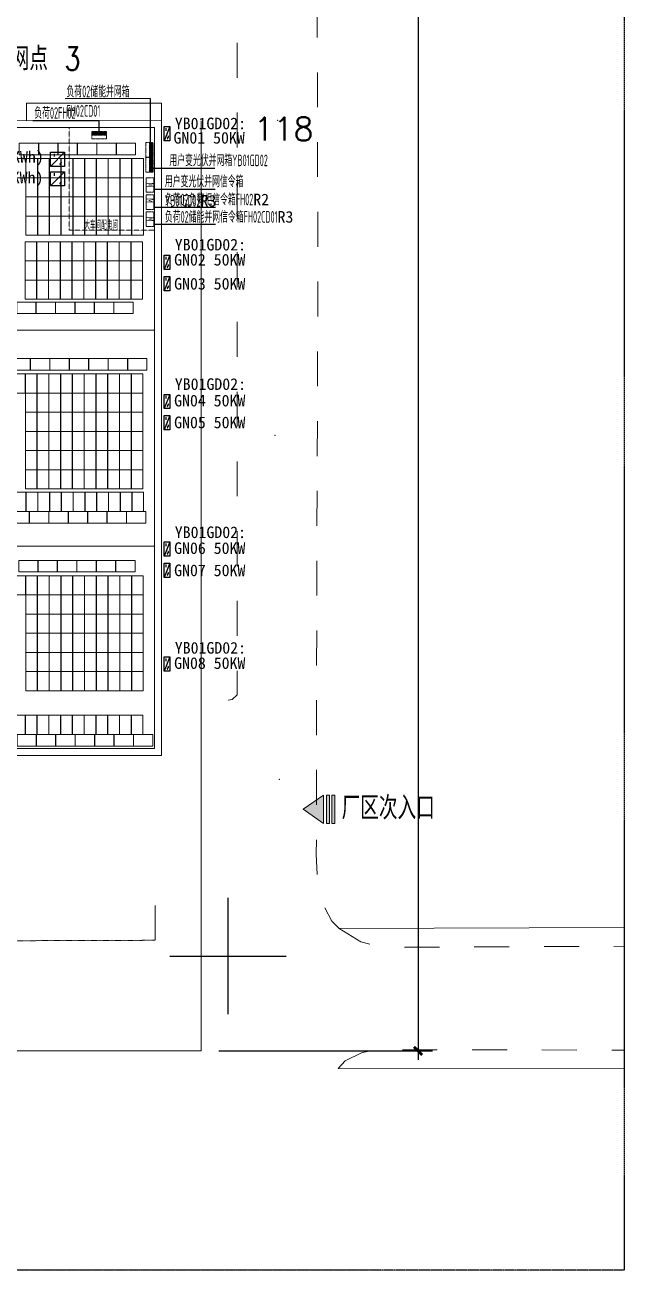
# Model space of a CAD drawing. Header units: millimetres. Extents: x 2511 to 152931, y 805 to 220503.
# Drawn here: x 101436 to 152931, y 805 to 107894 of the extents above; entities that cross this region are included whole.
import ezdxf
from ezdxf.enums import TextEntityAlignment as Align

# ---------------------------------------------------------------- set-up
doc = ezdxf.new("R2010")
doc.units = ezdxf.units.MM
for name, pattern in [('CENTERX2', [4, 2.5, -0.5, 0.5, -0.5]), ('X5', [3, 2, -1]), ('X6', [2, 1, -1])]:
    doc.linetypes.add(name, pattern=pattern)
for name, color, linetype in [('A-DOOR', 51, 'Continuous'), ('DLSS', 5, 'Continuous'), ('E_EQPT', 200, 'Continuous'), ('GCD', 1, 'Continuous'), ('JMD', 6, 'Continuous'), ('PUB_DIM', 3, 'Continuous'), ('PUB_TEXT', 7, 'Continuous'), ('ZDH', 1, 'Continuous'), ('内部道路', 2, 'X6'), ('拟建建筑', 1, 'X5'), ('汇流箱逆变器', 7, 'Continuous'), ('规划红线', 5, 'Continuous')]:
    doc.layers.add(name, color=color, linetype=linetype)
doc.styles.add('_HZTXT', font='txt.shx', dxfattribs={"width": 0.8, "bigfont": 'hztxt.shx'})
doc.styles.add('DIM_FONT', font='SIMPLEX.shx', dxfattribs={"width": 0.3, "bigfont": 'GBCBIG.shx'})
doc.styles.add('HZ', font='romanS.shx', dxfattribs={"width": 0.8, "bigfont": 'hztxt.shx'})
doc.styles.get("Standard").update_dxf_attribs({"font": 'arial.ttf'})
doc.styles.add('系统图文字', font='tssdeng.shx', dxfattribs={"width": 0.5, "bigfont": 'hztxt.shx'})
doc.dimstyles.new('DIMN500', dxfattribs={"dimscale": 5, "dimtxt": 300, "dimasz": 1, "dimexe": 250, "dimexo": 300, "dimgap": 150, "dimtad": 1, "dimdec": 0, "dimdsep": 46, "dimtxsty": 'DIM_FONT', "dimblk": '_dimx', "dimcen": 2.5, "dimclrt": 7, "dimadec": 0, "dimazin": 0, "dimtfac": 1, "dimtdec": 0, "dimtix": 1, "dimtmove": 2, "dimatfit": 3, "dimldrblk": '_dimx', "dimfxl": 0, "dimarcsym": 0})
doc.dimstyles.new('ISO-25', dxfattribs={"dimtxt": 2.5, "dimasz": 2.5, "dimexe": 1.25, "dimexo": 0.625, "dimtad": 1, "dimtxsty": 'Standard', "dimcen": 2.5, "dimadec": 0, "dimazin": 0, "dimtfac": 1, "dimtmove": 0, "dimatfit": 3, "dimfxl": 0, "dimarcsym": 0})

# ---------------------------------------------------------------- blocks, each defined once
blk = doc.blocks.new('_dimx')
blk.add_line((-150, 0), (150, 0))
at = {"const_width": 50}
blk.add_lwpolyline([(-70, -70), (70, 70)], dxfattribs=at)
blk = doc.blocks.new('*D12')
at = {"layer": 'Defpoints', "color": 0, "transparency": 16777216}
for p in [(116594, 205650), (116594, 19650), (135223, 19650)]:
    blk.add_point(p, dxfattribs=at)
at = {"layer": 'PUB_DIM', "color": 0, "lineweight": -2, "transparency": 16777216}
for p, q in [((118094, 205650), (136473, 205650)), ((135223, 205645), (135223, 19655)), ((118094, 19650), (136473, 19650))]:
    blk.add_line(p, q, dxfattribs=at)
at = {"layer": 'PUB_DIM', "color": 0, "lineweight": -2, "transparency": 16777216, "xscale": 5, "yscale": 5, "zscale": 5}
for p, rotation in [((135223, 205650), 90), ((135223, 19650), 270)]:
    blk.add_blockref('_dimx', p, dxfattribs=dict(at, rotation=rotation))
at = {"layer": 'PUB_DIM', "color": 7, "lineweight": 0, "transparency": 16777216, "insert": (133723, 112650), "char_height": 1500, "attachment_point": 5, "rotation": 90, "style": 'DIM_FONT'}
blk.add_mtext('186.0m', dxfattribs=at)
blk = doc.blocks.new('ACFGW')
at = {"color": 4}
for p, q in [((0, -5), (0, 5)), ((-5, 0), (5, 0))]:
    blk.add_line(p, q, dxfattribs=at)
blk = doc.blocks.new('huiliuxiang')
at = {"layer": 'E_EQPT'}
for p, q in [((3233230, -6063851), (3234480, -6064347)), ((3233366, -6064190), (3233601, -6064190))]:
    blk.add_line(p, q, dxfattribs=at)
blk.add_lwpolyline([(3233230, -6063851), (3234480, -6063851), (3234480, -6064347), (3233230, -6064347)], close=True, dxfattribs=at)
for centre, radius, start, end in [((3234128, -6064003), 63.2, 359.21307, 180.78693), ((3234255, -6064003), 63.6, 180.78116, 359.21884)]:
    blk.add_arc(centre, radius, start, end, dxfattribs=at)
blk = doc.blocks.new('动力箱')
h = blk.add_hatch(color=1)
h.dxf.hatch_style = 1
h.paths.add_polyline_path([(67913, 199582), (67913, 199129), (69694, 199129), (69694, 199582)])
at = {"layer": 'A-DOOR', "color": 1, "linetype": 'CENTERX2', "lineweight": 15}
blk.add_line((67913, 199582), (69694, 199582), dxfattribs=at)
blk.add_lwpolyline([(67913, 199129), (69694, 199129), (69694, 200036), (67913, 200036)], close=True, dxfattribs=at)
blk = doc.blocks.new('CN')
at = {"layer": 'E_EQPT'}
for p, q in [((141379, 92227), (140185, 90998)), ((140488, 92094), (140488, 91862))]:
    blk.add_line(p, q, dxfattribs=at)
blk.add_lwpolyline([(141379, 92227), (141379, 90998), (140185, 90998), (140185, 92227)], close=True, dxfattribs=at)
for centre, radius, start, end in [((141053, 91219), 62.6, 90.78116, 269.21884), ((141053, 91344), 62.1, 269.21307, 90.78693)]:
    blk.add_arc(centre, radius, start, end, dxfattribs=at)

msp = doc.modelspace()

# ---------------------------------------------------------------- hatches: boundary and pattern name
at = {"lineweight": 0}
h = msp.add_hatch(color=256, dxfattribs=at)
h.paths.add_polyline_path([(127107.06, 41653.52), (125355.25, 40434.89), (127107.06, 39216.26)])
h.paths.add_polyline_path([(127352.31, 39216.26), (127611.82, 39216.26), (127611.82, 41653.52), (127352.31, 41653.52)])
h.paths.add_polyline_path([(127809.99, 39216.26), (128069.5, 39216.26), (128069.5, 41653.52), (127809.99, 41653.52)])

# ---------------------------------------------------------------- linework, layer by layer
at = {"color": 3}
for q in [(104899.39, 101539.73), (112200.78, 97779.62)]:
    msp.add_line((112200.78, 101551.7), q, dxfattribs=at)
at = {"lineweight": 0}
for p, q in [((125355.25, 40434.89), (127107.06, 41653.52)), ((127107.06, 41653.52), (127107.06, 39216.26)), ((127611.82, 41653.52), (127352.31, 41653.52)), ((127352.31, 41653.52), (127352.31, 39216.26)), ((127611.82, 41653.52), (127611.82, 39216.26)), ((127809.99, 41653.52), (127809.99, 39216.26)), ((128069.5, 41653.52), (127809.99, 41653.52)), ((128069.5, 41653.52), (128069.5, 39216.26)), ((125355.25, 40434.89), (127107.06, 39216.26)), ((127352.31, 39216.26), (127611.82, 39216.26)), ((127809.99, 39216.26), (128069.5, 39216.26))]:
    msp.add_line(p, q, dxfattribs=at)
at = {"color": 0, "linetype": 'ByBlock', "lineweight": 0}
msp.add_line((97782.14, 824.09), (131806.24, 824.09), dxfattribs=at)
at = {"color": 3, "lineweight": 0, "transparency": 33554470}
for points in [[(100948.7, 96725.88), (102598.7, 96725.88), (102598.7, 97717.88), (100948.7, 97717.88), (100948.7, 96725.88)], [(102618.7, 96725.88), (104268.7, 96725.88), (104268.7, 97717.88), (102618.7, 97717.88), (102618.7, 96725.88)], [(104288.7, 96725.88), (105938.7, 96725.88), (105938.7, 97717.88), (104288.7, 97717.88), (104288.7, 96725.88)], [(105958.7, 96725.88), (107608.7, 96725.88), (107608.7, 97717.88), (105958.7, 97717.88), (105958.7, 96725.88)], [(107628.7, 96725.88), (109278.7, 96725.88), (109278.7, 97717.88), (107628.7, 97717.88), (107628.7, 96725.88)], [(109298.7, 96725.88), (110948.7, 96725.88), (110948.7, 97717.88), (109298.7, 97717.88), (109298.7, 96725.88)], [(100509.09, 96406.1), (100509.09, 94756.1), (101501.09, 94756.1), (101501.09, 96406.1), (100509.09, 96406.1)], [(101521.09, 96406.1), (101521.09, 94756.1), (102513.09, 94756.1), (102513.09, 96406.1), (101521.09, 96406.1)], [(102533.09, 96406.1), (102533.09, 94756.1), (103525.09, 94756.1), (103525.09, 96406.1), (102533.09, 96406.1)], [(103545.09, 96406.1), (103545.09, 94756.1), (104537.09, 94756.1), (104537.09, 96406.1), (103545.09, 96406.1)], [(104557.09, 96406.1), (104557.09, 94756.1), (105549.09, 94756.1), (105549.09, 96406.1), (104557.09, 96406.1)], [(105569.09, 96406.1), (105569.09, 94756.1), (106561.09, 94756.1), (106561.09, 96406.1), (105569.09, 96406.1)], [(106581.09, 96406.1), (106581.09, 94756.1), (107573.09, 94756.1), (107573.09, 96406.1), (106581.09, 96406.1)], [(107593.09, 96406.1), (107593.09, 94756.1), (108585.09, 94756.1), (108585.09, 96406.1), (107593.09, 96406.1)], [(108605.09, 96406.1), (108605.09, 94756.1), (109597.09, 94756.1), (109597.09, 96406.1), (108605.09, 96406.1)], [(109617.09, 96406.1), (109617.09, 94756.1), (110609.09, 94756.1), (110609.09, 96406.1), (109617.09, 96406.1)], [(110629.09, 96406.1), (110629.09, 94756.1), (111621.09, 94756.1), (111621.09, 96406.1), (110629.09, 96406.1)], [(101521.09, 94756.1), (101521.09, 93106.1), (102513.09, 93106.1), (102513.09, 94756.1), (101521.09, 94756.1)], [(102533.09, 94756.1), (102533.09, 93106.1), (103525.09, 93106.1), (103525.09, 94756.1), (102533.09, 94756.1)], [(103545.09, 94756.1), (103545.09, 93106.1), (104537.09, 93106.1), (104537.09, 94756.1), (103545.09, 94756.1)], [(104557.09, 94756.1), (104557.09, 93106.1), (105549.09, 93106.1), (105549.09, 94756.1), (104557.09, 94756.1)], [(105569.09, 94756.1), (105569.09, 93106.1), (106561.09, 93106.1), (106561.09, 94756.1), (105569.09, 94756.1)], [(106581.09, 94756.1), (106581.09, 93106.1), (107573.09, 93106.1), (107573.09, 94756.1), (106581.09, 94756.1)], [(107593.09, 94756.1), (107593.09, 93106.1), (108585.09, 93106.1), (108585.09, 94756.1), (107593.09, 94756.1)], [(108605.09, 94756.1), (108605.09, 93106.1), (109597.09, 93106.1), (109597.09, 94756.1), (108605.09, 94756.1)], [(109617.09, 94756.1), (109617.09, 93106.1), (110609.09, 93106.1), (110609.09, 94756.1), (109617.09, 94756.1)], [(110629.09, 94756.1), (110629.09, 93106.1), (111621.09, 93106.1), (111621.09, 94756.1), (110629.09, 94756.1)], [(101521.09, 93106.1), (101521.09, 91456.1), (102513.09, 91456.1), (102513.09, 93106.1), (101521.09, 93106.1)], [(102533.09, 93106.1), (102533.09, 91456.1), (103525.09, 91456.1), (103525.09, 93106.1), (102533.09, 93106.1)], [(103545.09, 93106.1), (103545.09, 91456.1), (104537.09, 91456.1), (104537.09, 93106.1), (103545.09, 93106.1)], [(104557.09, 93106.1), (104557.09, 91456.1), (105549.09, 91456.1), (105549.09, 93106.1), (104557.09, 93106.1)], [(105569.09, 93106.1), (105569.09, 91456.1), (106561.09, 91456.1), (106561.09, 93106.1), (105569.09, 93106.1)], [(106581.09, 93106.1), (106581.09, 91456.1), (107573.09, 91456.1), (107573.09, 93106.1), (106581.09, 93106.1)], [(107593.09, 93106.1), (107593.09, 91456.1), (108585.09, 91456.1), (108585.09, 93106.1), (107593.09, 93106.1)], [(108605.09, 93106.1), (108605.09, 91456.1), (109597.09, 91456.1), (109597.09, 93106.1), (108605.09, 93106.1)], [(109617.09, 93106.1), (109617.09, 91456.1), (110609.09, 91456.1), (110609.09, 93106.1), (109617.09, 93106.1)], [(110629.09, 93106.1), (110629.09, 91456.1), (111621.09, 91456.1), (111621.09, 93106.1), (110629.09, 93106.1)], [(101521.09, 91456.1), (101521.09, 89806.1), (102513.09, 89806.1), (102513.09, 91456.1), (101521.09, 91456.1)], [(102533.09, 91456.1), (102533.09, 89806.1), (103525.09, 89806.1), (103525.09, 91456.1), (102533.09, 91456.1)], [(103545.09, 91456.1), (103545.09, 89806.1), (104537.09, 89806.1), (104537.09, 91456.1), (103545.09, 91456.1)], [(104557.09, 91456.1), (104557.09, 89806.1), (105549.09, 89806.1), (105549.09, 91456.1), (104557.09, 91456.1)], [(105569.09, 91456.1), (105569.09, 89806.1), (106561.09, 89806.1), (106561.09, 91456.1), (105569.09, 91456.1)], [(106581.09, 91456.1), (106581.09, 89806.1), (107573.09, 89806.1), (107573.09, 91456.1), (106581.09, 91456.1)], [(107593.09, 91456.1), (107593.09, 89806.1), (108585.09, 89806.1), (108585.09, 91456.1), (107593.09, 91456.1)], [(108605.09, 91456.1), (108605.09, 89806.1), (109597.09, 89806.1), (109597.09, 91456.1), (108605.09, 91456.1)], [(109617.09, 91456.1), (109617.09, 89806.1), (110609.09, 89806.1), (110609.09, 91456.1), (109617.09, 91456.1)], [(110629.09, 91456.1), (110629.09, 89806.1), (111621.09, 89806.1), (111621.09, 91456.1), (110629.09, 91456.1)], [(101446.28, 89248.11), (101446.28, 87598.11), (102438.28, 87598.11), (102438.28, 89248.11), (101446.28, 89248.11)], [(102458.28, 89248.11), (102458.28, 87598.11), (103450.28, 87598.11), (103450.28, 89248.11), (102458.28, 89248.11)], [(103470.28, 89248.11), (103470.28, 87598.11), (104462.28, 87598.11), (104462.28, 89248.11), (103470.28, 89248.11)], [(104482.28, 89248.11), (104482.28, 87598.11), (105474.28, 87598.11), (105474.28, 89248.11), (104482.28, 89248.11)], [(105494.28, 89248.11), (105494.28, 87598.11), (106486.28, 87598.11), (106486.28, 89248.11), (105494.28, 89248.11)], [(106506.28, 89248.11), (106506.28, 87598.11), (107498.28, 87598.11), (107498.28, 89248.11), (106506.28, 89248.11)], [(107518.28, 89248.11), (107518.28, 87598.11), (108510.28, 87598.11), (108510.28, 89248.11), (107518.28, 89248.11)], [(108530.28, 89248.11), (108530.28, 87598.11), (109522.28, 87598.11), (109522.28, 89248.11), (108530.28, 89248.11)], [(109542.28, 89248.11), (109542.28, 87598.11), (110534.28, 87598.11), (110534.28, 89248.11), (109542.28, 89248.11)], [(110554.28, 89248.11), (110554.28, 87598.11), (111546.28, 87598.11), (111546.28, 89248.11), (110554.28, 89248.11)], [(101446.28, 87598.11), (101446.28, 85948.11), (102438.28, 85948.11), (102438.28, 87598.11), (101446.28, 87598.11)], [(102458.28, 87598.11), (102458.28, 85948.11), (103450.28, 85948.11), (103450.28, 87598.11), (102458.28, 87598.11)], [(103470.28, 87598.11), (103470.28, 85948.11), (104462.28, 85948.11), (104462.28, 87598.11), (103470.28, 87598.11)], [(104482.28, 87598.11), (104482.28, 85948.11), (105474.28, 85948.11), (105474.28, 87598.11), (104482.28, 87598.11)], [(105494.28, 87598.11), (105494.28, 85948.11), (106486.28, 85948.11), (106486.28, 87598.11), (105494.28, 87598.11)], [(106506.28, 87598.11), (106506.28, 85948.11), (107498.28, 85948.11), (107498.28, 87598.11), (106506.28, 87598.11)], [(107518.28, 87598.11), (107518.28, 85948.11), (108510.28, 85948.11), (108510.28, 87598.11), (107518.28, 87598.11)], [(108530.28, 87598.11), (108530.28, 85948.11), (109522.28, 85948.11), (109522.28, 87598.11), (108530.28, 87598.11)], [(109542.28, 87598.11), (109542.28, 85948.11), (110534.28, 85948.11), (110534.28, 87598.11), (109542.28, 87598.11)], [(110554.28, 87598.11), (110554.28, 85948.11), (111546.28, 85948.11), (111546.28, 87598.11), (110554.28, 87598.11)], [(101446.28, 85948.11), (101446.28, 84298.11), (102438.28, 84298.11), (102438.28, 85948.11), (101446.28, 85948.11)], [(102458.28, 85948.11), (102458.28, 84298.11), (103450.28, 84298.11), (103450.28, 85948.11), (102458.28, 85948.11)], [(103470.28, 85948.11), (103470.28, 84298.11), (104462.28, 84298.11), (104462.28, 85948.11), (103470.28, 85948.11)], [(104482.28, 85948.11), (104482.28, 84298.11), (105474.28, 84298.11), (105474.28, 85948.11), (104482.28, 85948.11)], [(105494.28, 85948.11), (105494.28, 84298.11), (106486.28, 84298.11), (106486.28, 85948.11), (105494.28, 85948.11)], [(106506.28, 85948.11), (106506.28, 84298.11), (107498.28, 84298.11), (107498.28, 85948.11), (106506.28, 85948.11)], [(107518.28, 85948.11), (107518.28, 84298.11), (108510.28, 84298.11), (108510.28, 85948.11), (107518.28, 85948.11)], [(108530.28, 85948.11), (108530.28, 84298.11), (109522.28, 84298.11), (109522.28, 85948.11), (108530.28, 85948.11)], [(109542.28, 85948.11), (109542.28, 84298.11), (110534.28, 84298.11), (110534.28, 85948.11), (109542.28, 85948.11)], [(110554.28, 85948.11), (110554.28, 84298.11), (111546.28, 84298.11), (111546.28, 85948.11), (110554.28, 85948.11)], [(100735.99, 83063.22), (102385.99, 83063.22), (102385.99, 84055.22), (100735.99, 84055.22), (100735.99, 83063.22)], [(102405.99, 83063.22), (104055.99, 83063.22), (104055.99, 84055.22), (102405.99, 84055.22), (102405.99, 83063.22)], [(104075.99, 83063.22), (105725.99, 83063.22), (105725.99, 84055.22), (104075.99, 84055.22), (104075.99, 83063.22)], [(105745.99, 83063.22), (107395.99, 83063.22), (107395.99, 84055.22), (105745.99, 84055.22), (105745.99, 83063.22)], [(107415.99, 83063.22), (109065.99, 83063.22), (109065.99, 84055.22), (107415.99, 84055.22), (107415.99, 83063.22)], [(109085.99, 83063.22), (110735.99, 83063.22), (110735.99, 84055.22), (109085.99, 84055.22), (109085.99, 83063.22)], [(100250.11, 78206.12), (101900.11, 78206.12), (101900.11, 79198.12), (100250.11, 79198.12), (100250.11, 78206.12)], [(101920.11, 78206.12), (103570.11, 78206.12), (103570.11, 79198.12), (101920.11, 79198.12), (101920.11, 78206.12)], [(103590.11, 78206.12), (105240.11, 78206.12), (105240.11, 79198.12), (103590.11, 79198.12), (103590.11, 78206.12)], [(105260.11, 78206.12), (106910.11, 78206.12), (106910.11, 79198.12), (105260.11, 79198.12), (105260.11, 78206.12)], [(106930.11, 78206.12), (108580.11, 78206.12), (108580.11, 79198.12), (106930.11, 79198.12), (106930.11, 78206.12)], [(108600.11, 78206.12), (110250.11, 78206.12), (110250.11, 79198.12), (108600.11, 79198.12), (108600.11, 78206.12)], [(110270.11, 78206.12), (111920.11, 78206.12), (111920.11, 79198.12), (110270.11, 79198.12), (110270.11, 78206.12)], [(100468.5, 77886.34), (100468.5, 76236.34), (101460.5, 76236.34), (101460.5, 77886.34), (100468.5, 77886.34)], [(101480.5, 77886.34), (101480.5, 76236.34), (102472.5, 76236.34), (102472.5, 77886.34), (101480.5, 77886.34)], [(102492.5, 77886.34), (102492.5, 76236.34), (103484.5, 76236.34), (103484.5, 77886.34), (102492.5, 77886.34)], [(103504.5, 77886.34), (103504.5, 76236.34), (104496.5, 76236.34), (104496.5, 77886.34), (103504.5, 77886.34)], [(104516.5, 77886.34), (104516.5, 76236.34), (105508.5, 76236.34), (105508.5, 77886.34), (104516.5, 77886.34)], [(105528.5, 77886.34), (105528.5, 76236.34), (106520.5, 76236.34), (106520.5, 77886.34), (105528.5, 77886.34)], [(106540.5, 77886.34), (106540.5, 76236.34), (107532.5, 76236.34), (107532.5, 77886.34), (106540.5, 77886.34)], [(107552.5, 77886.34), (107552.5, 76236.34), (108544.5, 76236.34), (108544.5, 77886.34), (107552.5, 77886.34)], [(108564.5, 77886.34), (108564.5, 76236.34), (109556.5, 76236.34), (109556.5, 77886.34), (108564.5, 77886.34)], [(109576.5, 77886.34), (109576.5, 76236.34), (110568.5, 76236.34), (110568.5, 77886.34), (109576.5, 77886.34)], [(110588.5, 77886.34), (110588.5, 76236.34), (111580.5, 76236.34), (111580.5, 77886.34), (110588.5, 77886.34)], [(101480.5, 76236.34), (101480.5, 74586.34), (102472.5, 74586.34), (102472.5, 76236.34), (101480.5, 76236.34)], [(102492.5, 76236.34), (102492.5, 74586.34), (103484.5, 74586.34), (103484.5, 76236.34), (102492.5, 76236.34)], [(103504.5, 76236.34), (103504.5, 74586.34), (104496.5, 74586.34), (104496.5, 76236.34), (103504.5, 76236.34)], [(104516.5, 76236.34), (104516.5, 74586.34), (105508.5, 74586.34), (105508.5, 76236.34), (104516.5, 76236.34)], [(105528.5, 76236.34), (105528.5, 74586.34), (106520.5, 74586.34), (106520.5, 76236.34), (105528.5, 76236.34)], [(106540.5, 76236.34), (106540.5, 74586.34), (107532.5, 74586.34), (107532.5, 76236.34), (106540.5, 76236.34)], [(107552.5, 76236.34), (107552.5, 74586.34), (108544.5, 74586.34), (108544.5, 76236.34), (107552.5, 76236.34)], [(108564.5, 76236.34), (108564.5, 74586.34), (109556.5, 74586.34), (109556.5, 76236.34), (108564.5, 76236.34)], [(109576.5, 76236.34), (109576.5, 74586.34), (110568.5, 74586.34), (110568.5, 76236.34), (109576.5, 76236.34)], [(110588.5, 76236.34), (110588.5, 74586.34), (111580.5, 74586.34), (111580.5, 76236.34), (110588.5, 76236.34)], [(101480.5, 74586.34), (101480.5, 72936.34), (102472.5, 72936.34), (102472.5, 74586.34), (101480.5, 74586.34)], [(102492.5, 74586.34), (102492.5, 72936.34), (103484.5, 72936.34), (103484.5, 74586.34), (102492.5, 74586.34)], [(103504.5, 74586.34), (103504.5, 72936.34), (104496.5, 72936.34), (104496.5, 74586.34), (103504.5, 74586.34)], [(104516.5, 74586.34), (104516.5, 72936.34), (105508.5, 72936.34), (105508.5, 74586.34), (104516.5, 74586.34)], [(105528.5, 74586.34), (105528.5, 72936.34), (106520.5, 72936.34), (106520.5, 74586.34), (105528.5, 74586.34)], [(106540.5, 74586.34), (106540.5, 72936.34), (107532.5, 72936.34), (107532.5, 74586.34), (106540.5, 74586.34)], [(107552.5, 74586.34), (107552.5, 72936.34), (108544.5, 72936.34), (108544.5, 74586.34), (107552.5, 74586.34)], [(108564.5, 74586.34), (108564.5, 72936.34), (109556.5, 72936.34), (109556.5, 74586.34), (108564.5, 74586.34)], [(109576.5, 74586.34), (109576.5, 72936.34), (110568.5, 72936.34), (110568.5, 74586.34), (109576.5, 74586.34)], [(110588.5, 74586.34), (110588.5, 72936.34), (111580.5, 72936.34), (111580.5, 74586.34), (110588.5, 74586.34)], [(101480.5, 72936.34), (101480.5, 71286.34), (102472.5, 71286.34), (102472.5, 72936.34), (101480.5, 72936.34)], [(102492.5, 72936.34), (102492.5, 71286.34), (103484.5, 71286.34), (103484.5, 72936.34), (102492.5, 72936.34)], [(103504.5, 72936.34), (103504.5, 71286.34), (104496.5, 71286.34), (104496.5, 72936.34), (103504.5, 72936.34)], [(104516.5, 72936.34), (104516.5, 71286.34), (105508.5, 71286.34), (105508.5, 72936.34), (104516.5, 72936.34)], [(105528.5, 72936.34), (105528.5, 71286.34), (106520.5, 71286.34), (106520.5, 72936.34), (105528.5, 72936.34)], [(106540.5, 72936.34), (106540.5, 71286.34), (107532.5, 71286.34), (107532.5, 72936.34), (106540.5, 72936.34)], [(107552.5, 72936.34), (107552.5, 71286.34), (108544.5, 71286.34), (108544.5, 72936.34), (107552.5, 72936.34)], [(108564.5, 72936.34), (108564.5, 71286.34), (109556.5, 71286.34), (109556.5, 72936.34), (108564.5, 72936.34)], [(109576.5, 72936.34), (109576.5, 71286.34), (110568.5, 71286.34), (110568.5, 72936.34), (109576.5, 72936.34)], [(110588.5, 72936.34), (110588.5, 71286.34), (111580.5, 71286.34), (111580.5, 72936.34), (110588.5, 72936.34)], [(101480.5, 71286.34), (101480.5, 69636.34), (102472.5, 69636.34), (102472.5, 71286.34), (101480.5, 71286.34)], [(102492.5, 71286.34), (102492.5, 69636.34), (103484.5, 69636.34), (103484.5, 71286.34), (102492.5, 71286.34)], [(103504.5, 71286.34), (103504.5, 69636.34), (104496.5, 69636.34), (104496.5, 71286.34), (103504.5, 71286.34)], [(104516.5, 71286.34), (104516.5, 69636.34), (105508.5, 69636.34), (105508.5, 71286.34), (104516.5, 71286.34)], [(105528.5, 71286.34), (105528.5, 69636.34), (106520.5, 69636.34), (106520.5, 71286.34), (105528.5, 71286.34)], [(106540.5, 71286.34), (106540.5, 69636.34), (107532.5, 69636.34), (107532.5, 71286.34), (106540.5, 71286.34)], [(107552.5, 71286.34), (107552.5, 69636.34), (108544.5, 69636.34), (108544.5, 71286.34), (107552.5, 71286.34)], [(108564.5, 71286.34), (108564.5, 69636.34), (109556.5, 69636.34), (109556.5, 71286.34), (108564.5, 71286.34)], [(109576.5, 71286.34), (109576.5, 69636.34), (110568.5, 69636.34), (110568.5, 71286.34), (109576.5, 71286.34)], [(110588.5, 71286.34), (110588.5, 69636.34), (111580.5, 69636.34), (111580.5, 71286.34), (110588.5, 71286.34)], [(101480.5, 69636.34), (101480.5, 67986.34), (102472.5, 67986.34), (102472.5, 69636.34), (101480.5, 69636.34)], [(102492.5, 69636.34), (102492.5, 67986.34), (103484.5, 67986.34), (103484.5, 69636.34), (102492.5, 69636.34)], [(103504.5, 69636.34), (103504.5, 67986.34), (104496.5, 67986.34), (104496.5, 69636.34), (103504.5, 69636.34)], [(104516.5, 69636.34), (104516.5, 67986.34), (105508.5, 67986.34), (105508.5, 69636.34), (104516.5, 69636.34)], [(105528.5, 69636.34), (105528.5, 67986.34), (106520.5, 67986.34), (106520.5, 69636.34), (105528.5, 69636.34)], [(106540.5, 69636.34), (106540.5, 67986.34), (107532.5, 67986.34), (107532.5, 69636.34), (106540.5, 69636.34)], [(107552.5, 69636.34), (107552.5, 67986.34), (108544.5, 67986.34), (108544.5, 69636.34), (107552.5, 69636.34)], [(108564.5, 69636.34), (108564.5, 67986.34), (109556.5, 67986.34), (109556.5, 69636.34), (108564.5, 69636.34)], [(109576.5, 69636.34), (109576.5, 67986.34), (110568.5, 67986.34), (110568.5, 69636.34), (109576.5, 69636.34)], [(110588.5, 69636.34), (110588.5, 67986.34), (111580.5, 67986.34), (111580.5, 69636.34), (110588.5, 69636.34)], [(100529.88, 67703.28), (100529.88, 66053.28), (101521.88, 66053.28), (101521.88, 67703.28), (100529.88, 67703.28)], [(101541.88, 67703.28), (101541.88, 66053.28), (102533.88, 66053.28), (102533.88, 67703.28), (101541.88, 67703.28)], [(102553.88, 67703.28), (102553.88, 66053.28), (103545.88, 66053.28), (103545.88, 67703.28), (102553.88, 67703.28)], [(103565.88, 67703.28), (103565.88, 66053.28), (104557.88, 66053.28), (104557.88, 67703.28), (103565.88, 67703.28)], [(104577.88, 67703.28), (104577.88, 66053.28), (105569.88, 66053.28), (105569.88, 67703.28), (104577.88, 67703.28)], [(105589.88, 67703.28), (105589.88, 66053.28), (106581.88, 66053.28), (106581.88, 67703.28), (105589.88, 67703.28)], [(106601.88, 67703.28), (106601.88, 66053.28), (107593.88, 66053.28), (107593.88, 67703.28), (106601.88, 67703.28)], [(107613.88, 67703.28), (107613.88, 66053.28), (108605.88, 66053.28), (108605.88, 67703.28), (107613.88, 67703.28)], [(108625.88, 67703.28), (108625.88, 66053.28), (109617.88, 66053.28), (109617.88, 67703.28), (108625.88, 67703.28)], [(109637.88, 67703.28), (109637.88, 66053.28), (110629.88, 66053.28), (110629.88, 67703.28), (109637.88, 67703.28)], [(110649.88, 67703.28), (110649.88, 66053.28), (111641.88, 66053.28), (111641.88, 67703.28), (110649.88, 67703.28)], [(100160.3, 65041.28), (101810.3, 65041.28), (101810.3, 66033.28), (100160.3, 66033.28), (100160.3, 65041.28)], [(101830.3, 65041.28), (103480.3, 65041.28), (103480.3, 66033.28), (101830.3, 66033.28), (101830.3, 65041.28)], [(103500.3, 65041.28), (105150.3, 65041.28), (105150.3, 66033.28), (103500.3, 66033.28), (103500.3, 65041.28)], [(105170.3, 65041.28), (106820.3, 65041.28), (106820.3, 66033.28), (105170.3, 66033.28), (105170.3, 65041.28)], [(106840.3, 65041.28), (108490.3, 65041.28), (108490.3, 66033.28), (106840.3, 66033.28), (106840.3, 65041.28)], [(108510.3, 65041.28), (110160.3, 65041.28), (110160.3, 66033.28), (108510.3, 66033.28), (108510.3, 65041.28)], [(110180.3, 65041.28), (111830.3, 65041.28), (111830.3, 66033.28), (110180.3, 66033.28), (110180.3, 65041.28)], [(100899.14, 60846.3), (102549.14, 60846.3), (102549.14, 61838.3), (100899.14, 61838.3), (100899.14, 60846.3)], [(102569.14, 60846.3), (104219.14, 60846.3), (104219.14, 61838.3), (102569.14, 61838.3), (102569.14, 60846.3)], [(104239.14, 60846.3), (105889.14, 60846.3), (105889.14, 61838.3), (104239.14, 61838.3), (104239.14, 60846.3)], [(105909.14, 60846.3), (107559.14, 60846.3), (107559.14, 61838.3), (105909.14, 61838.3), (105909.14, 60846.3)], [(107579.14, 60846.3), (109229.14, 60846.3), (109229.14, 61838.3), (107579.14, 61838.3), (107579.14, 60846.3)], [(109249.14, 60846.3), (110899.14, 60846.3), (110899.14, 61838.3), (109249.14, 61838.3), (109249.14, 60846.3)], [(100496.3, 60526.52), (100496.3, 58876.52), (101488.3, 58876.52), (101488.3, 60526.52), (100496.3, 60526.52)], [(101508.3, 60526.52), (101508.3, 58876.52), (102500.3, 58876.52), (102500.3, 60526.52), (101508.3, 60526.52)], [(102520.3, 60526.52), (102520.3, 58876.52), (103512.3, 58876.52), (103512.3, 60526.52), (102520.3, 60526.52)], [(103532.3, 60526.52), (103532.3, 58876.52), (104524.3, 58876.52), (104524.3, 60526.52), (103532.3, 60526.52)], [(104544.3, 60526.52), (104544.3, 58876.52), (105536.3, 58876.52), (105536.3, 60526.52), (104544.3, 60526.52)], [(105556.3, 60526.52), (105556.3, 58876.52), (106548.3, 58876.52), (106548.3, 60526.52), (105556.3, 60526.52)], [(106568.3, 60526.52), (106568.3, 58876.52), (107560.3, 58876.52), (107560.3, 60526.52), (106568.3, 60526.52)], [(107580.3, 60526.52), (107580.3, 58876.52), (108572.3, 58876.52), (108572.3, 60526.52), (107580.3, 60526.52)], [(108592.3, 60526.52), (108592.3, 58876.52), (109584.3, 58876.52), (109584.3, 60526.52), (108592.3, 60526.52)], [(109604.3, 60526.52), (109604.3, 58876.52), (110596.3, 58876.52), (110596.3, 60526.52), (109604.3, 60526.52)], [(110616.3, 60526.52), (110616.3, 58876.52), (111608.3, 58876.52), (111608.3, 60526.52), (110616.3, 60526.52)], [(101508.3, 58876.52), (101508.3, 57226.52), (102500.3, 57226.52), (102500.3, 58876.52), (101508.3, 58876.52)], [(102520.3, 58876.52), (102520.3, 57226.52), (103512.3, 57226.52), (103512.3, 58876.52), (102520.3, 58876.52)], [(103532.3, 58876.52), (103532.3, 57226.52), (104524.3, 57226.52), (104524.3, 58876.52), (103532.3, 58876.52)], [(104544.3, 58876.52), (104544.3, 57226.52), (105536.3, 57226.52), (105536.3, 58876.52), (104544.3, 58876.52)], [(105556.3, 58876.52), (105556.3, 57226.52), (106548.3, 57226.52), (106548.3, 58876.52), (105556.3, 58876.52)], [(106568.3, 58876.52), (106568.3, 57226.52), (107560.3, 57226.52), (107560.3, 58876.52), (106568.3, 58876.52)], [(107580.3, 58876.52), (107580.3, 57226.52), (108572.3, 57226.52), (108572.3, 58876.52), (107580.3, 58876.52)], [(108592.3, 58876.52), (108592.3, 57226.52), (109584.3, 57226.52), (109584.3, 58876.52), (108592.3, 58876.52)], [(109604.3, 58876.52), (109604.3, 57226.52), (110596.3, 57226.52), (110596.3, 58876.52), (109604.3, 58876.52)], [(110616.3, 58876.52), (110616.3, 57226.52), (111608.3, 57226.52), (111608.3, 58876.52), (110616.3, 58876.52)], [(101508.3, 57226.52), (101508.3, 55576.52), (102500.3, 55576.52), (102500.3, 57226.52), (101508.3, 57226.52)], [(102520.3, 57226.52), (102520.3, 55576.52), (103512.3, 55576.52), (103512.3, 57226.52), (102520.3, 57226.52)], [(103532.3, 57226.52), (103532.3, 55576.52), (104524.3, 55576.52), (104524.3, 57226.52), (103532.3, 57226.52)], [(104544.3, 57226.52), (104544.3, 55576.52), (105536.3, 55576.52), (105536.3, 57226.52), (104544.3, 57226.52)], [(105556.3, 57226.52), (105556.3, 55576.52), (106548.3, 55576.52), (106548.3, 57226.52), (105556.3, 57226.52)], [(106568.3, 57226.52), (106568.3, 55576.52), (107560.3, 55576.52), (107560.3, 57226.52), (106568.3, 57226.52)], [(107580.3, 57226.52), (107580.3, 55576.52), (108572.3, 55576.52), (108572.3, 57226.52), (107580.3, 57226.52)], [(108592.3, 57226.52), (108592.3, 55576.52), (109584.3, 55576.52), (109584.3, 57226.52), (108592.3, 57226.52)], [(109604.3, 57226.52), (109604.3, 55576.52), (110596.3, 55576.52), (110596.3, 57226.52), (109604.3, 57226.52)], [(110616.3, 57226.52), (110616.3, 55576.52), (111608.3, 55576.52), (111608.3, 57226.52), (110616.3, 57226.52)], [(101508.3, 55576.52), (101508.3, 53926.52), (102500.3, 53926.52), (102500.3, 55576.52), (101508.3, 55576.52)], [(102520.3, 55576.52), (102520.3, 53926.52), (103512.3, 53926.52), (103512.3, 55576.52), (102520.3, 55576.52)], [(103532.3, 55576.52), (103532.3, 53926.52), (104524.3, 53926.52), (104524.3, 55576.52), (103532.3, 55576.52)], [(104544.3, 55576.52), (104544.3, 53926.52), (105536.3, 53926.52), (105536.3, 55576.52), (104544.3, 55576.52)], [(105556.3, 55576.52), (105556.3, 53926.52), (106548.3, 53926.52), (106548.3, 55576.52), (105556.3, 55576.52)], [(106568.3, 55576.52), (106568.3, 53926.52), (107560.3, 53926.52), (107560.3, 55576.52), (106568.3, 55576.52)], [(107580.3, 55576.52), (107580.3, 53926.52), (108572.3, 53926.52), (108572.3, 55576.52), (107580.3, 55576.52)], [(108592.3, 55576.52), (108592.3, 53926.52), (109584.3, 53926.52), (109584.3, 55576.52), (108592.3, 55576.52)], [(109604.3, 55576.52), (109604.3, 53926.52), (110596.3, 53926.52), (110596.3, 55576.52), (109604.3, 55576.52)], [(110616.3, 55576.52), (110616.3, 53926.52), (111608.3, 53926.52), (111608.3, 55576.52), (110616.3, 55576.52)], [(101508.3, 53926.52), (101508.3, 52276.52), (102500.3, 52276.52), (102500.3, 53926.52), (101508.3, 53926.52)], [(102520.3, 53926.52), (102520.3, 52276.52), (103512.3, 52276.52), (103512.3, 53926.52), (102520.3, 53926.52)], [(103532.3, 53926.52), (103532.3, 52276.52), (104524.3, 52276.52), (104524.3, 53926.52), (103532.3, 53926.52)], [(104544.3, 53926.52), (104544.3, 52276.52), (105536.3, 52276.52), (105536.3, 53926.52), (104544.3, 53926.52)], [(105556.3, 53926.52), (105556.3, 52276.52), (106548.3, 52276.52), (106548.3, 53926.52), (105556.3, 53926.52)], [(106568.3, 53926.52), (106568.3, 52276.52), (107560.3, 52276.52), (107560.3, 53926.52), (106568.3, 53926.52)], [(107580.3, 53926.52), (107580.3, 52276.52), (108572.3, 52276.52), (108572.3, 53926.52), (107580.3, 53926.52)], [(108592.3, 53926.52), (108592.3, 52276.52), (109584.3, 52276.52), (109584.3, 53926.52), (108592.3, 53926.52)], [(109604.3, 53926.52), (109604.3, 52276.52), (110596.3, 52276.52), (110596.3, 53926.52), (109604.3, 53926.52)], [(110616.3, 53926.52), (110616.3, 52276.52), (111608.3, 52276.52), (111608.3, 53926.52), (110616.3, 53926.52)], [(101508.3, 52276.52), (101508.3, 50626.52), (102500.3, 50626.52), (102500.3, 52276.52), (101508.3, 52276.52)], [(102520.3, 52276.52), (102520.3, 50626.52), (103512.3, 50626.52), (103512.3, 52276.52), (102520.3, 52276.52)], [(103532.3, 52276.52), (103532.3, 50626.52), (104524.3, 50626.52), (104524.3, 52276.52), (103532.3, 52276.52)], [(104544.3, 52276.52), (104544.3, 50626.52), (105536.3, 50626.52), (105536.3, 52276.52), (104544.3, 52276.52)], [(105556.3, 52276.52), (105556.3, 50626.52), (106548.3, 50626.52), (106548.3, 52276.52), (105556.3, 52276.52)], [(106568.3, 52276.52), (106568.3, 50626.52), (107560.3, 50626.52), (107560.3, 52276.52), (106568.3, 52276.52)], [(107580.3, 52276.52), (107580.3, 50626.52), (108572.3, 50626.52), (108572.3, 52276.52), (107580.3, 52276.52)], [(108592.3, 52276.52), (108592.3, 50626.52), (109584.3, 50626.52), (109584.3, 52276.52), (108592.3, 52276.52)], [(109604.3, 52276.52), (109604.3, 50626.52), (110596.3, 50626.52), (110596.3, 52276.52), (109604.3, 52276.52)], [(110616.3, 52276.52), (110616.3, 50626.52), (111608.3, 50626.52), (111608.3, 52276.52), (110616.3, 52276.52)], [(100468.5, 48523.82), (100468.5, 46873.82), (101460.5, 46873.82), (101460.5, 48523.82), (100468.5, 48523.82)], [(101480.5, 48523.82), (101480.5, 46873.82), (102472.5, 46873.82), (102472.5, 48523.82), (101480.5, 48523.82)], [(102492.5, 48523.82), (102492.5, 46873.82), (103484.5, 46873.82), (103484.5, 48523.82), (102492.5, 48523.82)], [(103504.5, 48523.82), (103504.5, 46873.82), (104496.5, 46873.82), (104496.5, 48523.82), (103504.5, 48523.82)], [(104516.5, 48523.82), (104516.5, 46873.82), (105508.5, 46873.82), (105508.5, 48523.82), (104516.5, 48523.82)], [(105528.5, 48523.82), (105528.5, 46873.82), (106520.5, 46873.82), (106520.5, 48523.82), (105528.5, 48523.82)], [(106540.5, 48523.82), (106540.5, 46873.82), (107532.5, 46873.82), (107532.5, 48523.82), (106540.5, 48523.82)], [(107552.5, 48523.82), (107552.5, 46873.82), (108544.5, 46873.82), (108544.5, 48523.82), (107552.5, 48523.82)], [(108564.5, 48523.82), (108564.5, 46873.82), (109556.5, 46873.82), (109556.5, 48523.82), (108564.5, 48523.82)], [(109576.5, 48523.82), (109576.5, 46873.82), (110568.5, 46873.82), (110568.5, 48523.82), (109576.5, 48523.82)], [(110588.5, 48523.82), (110588.5, 46873.82), (111580.5, 46873.82), (111580.5, 48523.82), (110588.5, 48523.82)], [(100756.92, 45861.82), (102406.92, 45861.82), (102406.92, 46853.82), (100756.92, 46853.82), (100756.92, 45861.82)], [(102426.92, 45861.82), (104076.92, 45861.82), (104076.92, 46853.82), (102426.92, 46853.82), (102426.92, 45861.82)], [(104096.92, 45861.82), (105746.92, 45861.82), (105746.92, 46853.82), (104096.92, 46853.82), (104096.92, 45861.82)], [(105766.92, 45861.82), (107416.92, 45861.82), (107416.92, 46853.82), (105766.92, 46853.82), (105766.92, 45861.82)], [(107436.92, 45861.82), (109086.92, 45861.82), (109086.92, 46853.82), (107436.92, 46853.82), (107436.92, 45861.82)], [(109106.92, 45861.82), (110756.92, 45861.82), (110756.92, 46853.82), (109106.92, 46853.82), (109106.92, 45861.82)], [(110776.92, 45861.82), (112426.92, 45861.82), (112426.92, 46853.82), (110776.92, 46853.82), (110776.92, 45861.82)]]:
    msp.add_lwpolyline(points, dxfattribs=at)
at = {"layer": 'A-DOOR', "color": 8, "linetype": 'ByBlock', "lineweight": 0}
for p, q in [((101586.32, 101161.59), (113186.32, 101161.59)), ((101586.32, 101161.59), (101586.32, 99651.39)), ((113186.32, 101161.59), (101686.32, 101161.59)), ((113186.32, 99649.59), (113186.32, 101161.59))]:
    msp.add_line(p, q, dxfattribs=at)
at = {"layer": 'A-DOOR', "linetype": 'ByBlock', "lineweight": 0}
msp.add_line((102598.7, 97717.88), (102618.7, 97717.88), dxfattribs=at)
at = {"layer": 'A-DOOR', "lineweight": 0, "transparency": 33554470}
for p, q in [((102385.99, 84055.22), (102405.99, 84055.22)), ((103570.11, 79198.12), (103590.11, 79198.12)), ((103500.3, 66033.28), (103520.3, 66033.28)), ((102549.14, 61838.3), (102569.14, 61838.3)), ((102406.92, 46853.82), (102426.92, 46853.82))]:
    msp.add_line(p, q, dxfattribs=at)
at = {"layer": 'A-DOOR', "color": 0, "linetype": 'CENTERX2'}
msp.add_lwpolyline([(2511.4, 220503.5), (152931.12, 220503.5), (152931.12, 805.39), (2511.4, 805.39)], close=True, dxfattribs=at)
at = {"layer": 'A-DOOR', "color": 1, "linetype": 'CENTERX2', "lineweight": 15}
for points in [[(112505.1, 94751.77), (112505.1, 93505.27), (111870.53, 93505.27), (111870.53, 94751.77)], [(112505.1, 93269.46), (112505.1, 92022.96), (111870.53, 92022.96), (111870.53, 93269.46)], [(112505.1, 91814.83), (112505.1, 90568.33), (111870.53, 90568.33), (111870.53, 91814.83)]]:
    msp.add_lwpolyline(points, close=True, dxfattribs=at)
at = {"layer": 'DLSS', "color": 8, "linetype": 'X6', "lineweight": 0, "flags": 128}
msp.add_lwpolyline([(112624.11, 32169.06), (112633.51, 29169.08), (90933.62, 29101.07), (90927.87, 19632.6)], dxfattribs=at)
at = {"layer": 'DLSS', "color": 8, "linetype": 'Continuous', "lineweight": 0}
for points in [[(128433.08, 30185.88), (152931.12, 30257.84)], [(152931.12, 18114.68), (128355.08, 18142.88)]]:
    msp.add_lwpolyline(points, dxfattribs=at)
at = {"layer": 'GCD', "color": 8, "linetype": 'Continuous', "lineweight": 0}
for p in [(123172.08, 99700.88, 6500), (122916.35, 72594.43, 6600), (123301.08, 42997.88, 6400)]:
    msp.add_point(p, dxfattribs=at)
at = {"layer": 'JMD', "color": 7, "linetype": 'Continuous', "lineweight": 0}
for p, q in [((112569.17, 81649.76), (29774.27, 81661.51)), ((29771.64, 63064.49), (112569.17, 63052.75))]:
    msp.add_line(p, q, dxfattribs=at)
at = {"layer": 'JMD', "color": 8, "linetype": 'Continuous', "lineweight": 0, "flags": 128}
msp.add_lwpolyline([(29169.08, 45064.58), (113186.32, 45052.58), (113186.32, 99649.59), (29176.83, 99661.59), (29169.08, 45064.58)], dxfattribs=at)
at = {"layer": 'JMD', "color": 7, "linetype": 'Continuous', "lineweight": 0, "flags": 128}
msp.add_lwpolyline([(29769.17, 45664.49), (112569.17, 45652.75), (112569.17, 99061.51), (29776.74, 99061.51)], close=True, dxfattribs=at)
at = {"layer": 'ZDH', "color": 8, "linetype": 'Continuous', "lineweight": 0}
for p in [(123172.08, 99700.88, 6508), (123301.08, 42997.88, 6394)]:
    msp.add_point(p, dxfattribs=at)
at = {"layer": '内部道路', "color": 8, "lineweight": 0, "ltscale": 3000, "flags": 128}
for points in [[(118901.08, 49822.24), (119250.17, 49889.78), (119666.9, 50271.48), (119677.08, 92515.88), (119701.91, 127814.88)], [(126646.67, 127814.88), (126555.08, 112501.88), (126613.08, 85504.88), (126518.08, 60019.88), (126481.08, 36569.88), (126610.08, 33264.88), (126970.08, 32408.88), (127816.08, 30807.88), (128433.08, 30185.88)], [(128433.08, 30185.88), (130310.08, 29037.88), (131364.08, 28769.88), (132714.08, 28565.88), (152931.12, 28652.05)], [(128355.08, 18142.88), (128965.08, 18808.88), (130423.08, 19532.88), (131738.08, 19739.88), (152931.12, 19731.29)]]:
    msp.add_lwpolyline(points, dxfattribs=at)
at = {"layer": '拟建建筑', "color": 7, "lineweight": 0, "ltscale": 10, "transparency": 33554684}
for p, q in [((105241.02, 99061.51), (105241.02, 90255.48)), ((105241.02, 90255.48), (112569.17, 90255.48))]:
    msp.add_line(p, q, dxfattribs=at)
at = {"layer": '规划红线', "lineweight": 0}
for q in [(116594.08, 99650.04), (10599.08, 19649.88)]:
    msp.add_line((116594.08, 19649.88), q, dxfattribs=at)

# ---------------------------------------------------------------- block references
at = {"xscale": -0.7, "yscale": 0.7, "zscale": 0.7}
for p, rotation in [((59660.19, 238130.08), 180), ((251859.21, 145318.72), 90), ((251859.21, 144016.86), 90)]:
    msp.add_blockref('动力箱', p, dxfattribs=dict(at, rotation=rotation))
for p in [(-36549.1, 4715.96), (-36549.1, 3043.01)]:
    msp.add_blockref('CN', p)
at = {"color": 8, "linetype": 'Continuous', "lineweight": 0, "xscale": 1000, "yscale": 1000, "zscale": 1000}
msp.add_blockref('ACFGW', (118901.08, 27814.88), dxfattribs=at)
at = {"layer": '汇流箱逆变器', "linetype": 'Continuous', "lineweight": 0, "xscale": 0.9834211684281601, "yscale": 0.9834211684281601, "zscale": 0.9834211684281601, "rotation": 270}
for p in [(6077196.89, 3278775.83), (6077196.89, 3267709.39), (6077196.89, 3265892.01), (6077196.89, 3255747.06), (6077196.89, 3253929.68), (6077196.89, 3243055.93), (6077196.89, 3241238.55), (6077196.89, 3233169.61)]:
    msp.add_blockref('huiliuxiang', p, dxfattribs=at)

# ---------------------------------------------------------------- texts
at = {"color": 1, "lineweight": 15, "char_height": 1000, "attachment_point": 1, "style": '系统图文字'}
for s, insert, width in [('负荷02储能并网箱FH02CD01', (105007.17, 102664.94), 7274.7435), ('负荷02FH02', (102239.93, 100820.05), 3392.3567), ('{\\fSimHei|b0|i0|c134|p49;\\W1;YB01GD02:}', (114315.69, 99921.31), 7612.945), ('{\\fSimHei|b0|i0|c134|p49;\\W1;GN01 50KW}', (114206.34, 98683.23), 8604.0011), ('{\\fSimHei|b0|i0|c134|p49;\\W1;CN01 125KW(250KWh)}', (90804.77, 97039.52), 16426.714), ('用户变光伏并网箱YB01GD02', (113850.04, 96743.7), 10099.7906), ('{\\fSimHei|b0|i0|c134|p49;\\W1;CN02 125KW(250KWh)}', (90777.1, 95266.86), 15430.5744), ('用户变光伏并网信令箱YB01GD02{\\fSimHei|b0|i0|c134|p49;\\W1;R3}', (113464.58, 94934.66), 10463.1356), ('负荷02负荷柜信令箱FH02{\\fSimHei|b0|i0|c134|p49;\\W1;R2}', (113464.58, 93380.44), 10463.1356), ('负荷02储能并网信令箱FH02CD01{\\fSimHei|b0|i0|c134|p49;\\W1;R3}', (113464.58, 91886.03), 10463.1356), ('{\\fSimHei|b0|i0|c134|p49;\\W1;YB01GD02:}', (114315.69, 89495.59), 7612.945), ('{\\fSimHei|b0|i0|c134|p49;\\W1;GN02 50KW}', (114259.26, 88200.24), 8752.9866), ('{\\fSimHei|b0|i0|c134|p49;\\W1;GN03 50KW}', (114259.26, 86136.16), 8215.0127), ('{\\fSimHei|b0|i0|c134|p49;\\W1;YB01GD02:}', (114315.69, 77502.35), 7612.945), ('{\\fSimHei|b0|i0|c134|p49;\\W1;GN04 50KW}', (114259.26, 76084.32), 9128.2896), ('{\\fSimHei|b0|i0|c134|p49;\\W1;GN05 50KW}', (114259.26, 74209.3), 9852.6649), ('{\\fSimHei|b0|i0|c134|p49;\\W1;YB01GD02:}', (114315.69, 64761.19), 7612.945), ('{\\fSimHei|b0|i0|c134|p49;\\W1;GN06 50KW}', (114259.26, 63397.98), 10792.818), ('{\\fSimHei|b0|i0|c134|p49;\\W1;GN07 50KW}', (114259.26, 61484.57), 10016.7119), ('{\\fSimHei|b0|i0|c134|p49;\\W1;YB01GD02:}', (114315.69, 54821.78), 7612.945), ('{\\fSimHei|b0|i0|c134|p49;\\W1;GN08 50KW}', (114259.26, 53510.33), 8791.2824)]:
    msp.add_mtext(s, dxfattribs=dict(at, insert=insert, width=width))
at = {"color": 3, "lineweight": 15, "char_height": 600, "width": 1246.4991, "attachment_point": 5, "rotation": 270, "style": '系统图文字'}
for insert in [(112187.81, 94128.52), (112187.81, 92783.3), (112187.81, 91191.58)]:
    msp.add_mtext('{\\fSimHei|b0|i0|c134|p49;\\W1;\\C1;M}', dxfattribs=dict(at, insert=insert))
at = {"lineweight": 0, "insert": (106536.3, 91009.1), "char_height": 720, "width": 33078.457, "attachment_point": 1, "rotation": 359.6908081, "style": '系统图文字'}
msp.add_mtext('大车间配电间', dxfattribs=at)
at = {"layer": 'PUB_TEXT', "lineweight": 0, "style": '_HZTXT', "width": 0.8}
msp.add_text('厂区次入口', height=2000, dxfattribs=at).set_placement((128659.38, 39562.29))
at = {"layer": 'PUB_TEXT', "lineweight": 0, "insert": (98617.38, 105992.96), "char_height": 2000, "width": 9029.7033, "attachment_point": 1, "style": '_HZTXT'}
msp.add_mtext('并网点 3', dxfattribs=at)
at = {"layer": 'ZDH', "color": 8, "linetype": 'Continuous', "lineweight": 0, "style": 'HZ'}
msp.add_text('118', height=2000, dxfattribs=at).set_placement((123672.08, 98950.88), align=Align.MIDDLE)

# ---------------------------------------------------------------- dimensions: what is measured, and where the dimension line sits
at = {"layer": 'PUB_DIM', "color": 8, "lineweight": 0}
dim = msp.add_aligned_dim(p1=(116594.08, 205649.88), p2=(116594.08, 19649.88), distance=18629.2, dimstyle='DIMN500', override={"dimdec": 1, "dimlfac": 0.001, "dimzin": 5, "dimpost": 'm', "dimblk1": '_DIMX', "dimblk2": '_DIMX', "dimsah": 1, "dimtdec": 1}, dxfattribs=at)
dim.commit()
dim.dimension.update_dxf_attribs({"geometry": '*D12', "text_midpoint": (133723.28, 112649.88)})

# ---------------------------------------------------------------- leaders
at = {"color": 3}
for points in [[(107822.54, 98739.72), (107822.54, 99650.36), (102121.14, 99651.39)], [(112444.85, 95584.1), (117757.93, 95584.1)], [(112481.11, 93759.39), (117794.19, 93759.39)], [(112501.68, 92229.15), (117814.75, 92229.15)], [(112501.68, 90754.76), (117814.75, 90754.76)]]:
    msp.add_leader(points, dimstyle='ISO-25', override={"dimtad": 0}, dxfattribs=at)

doc.saveas('drawing.dxf')
